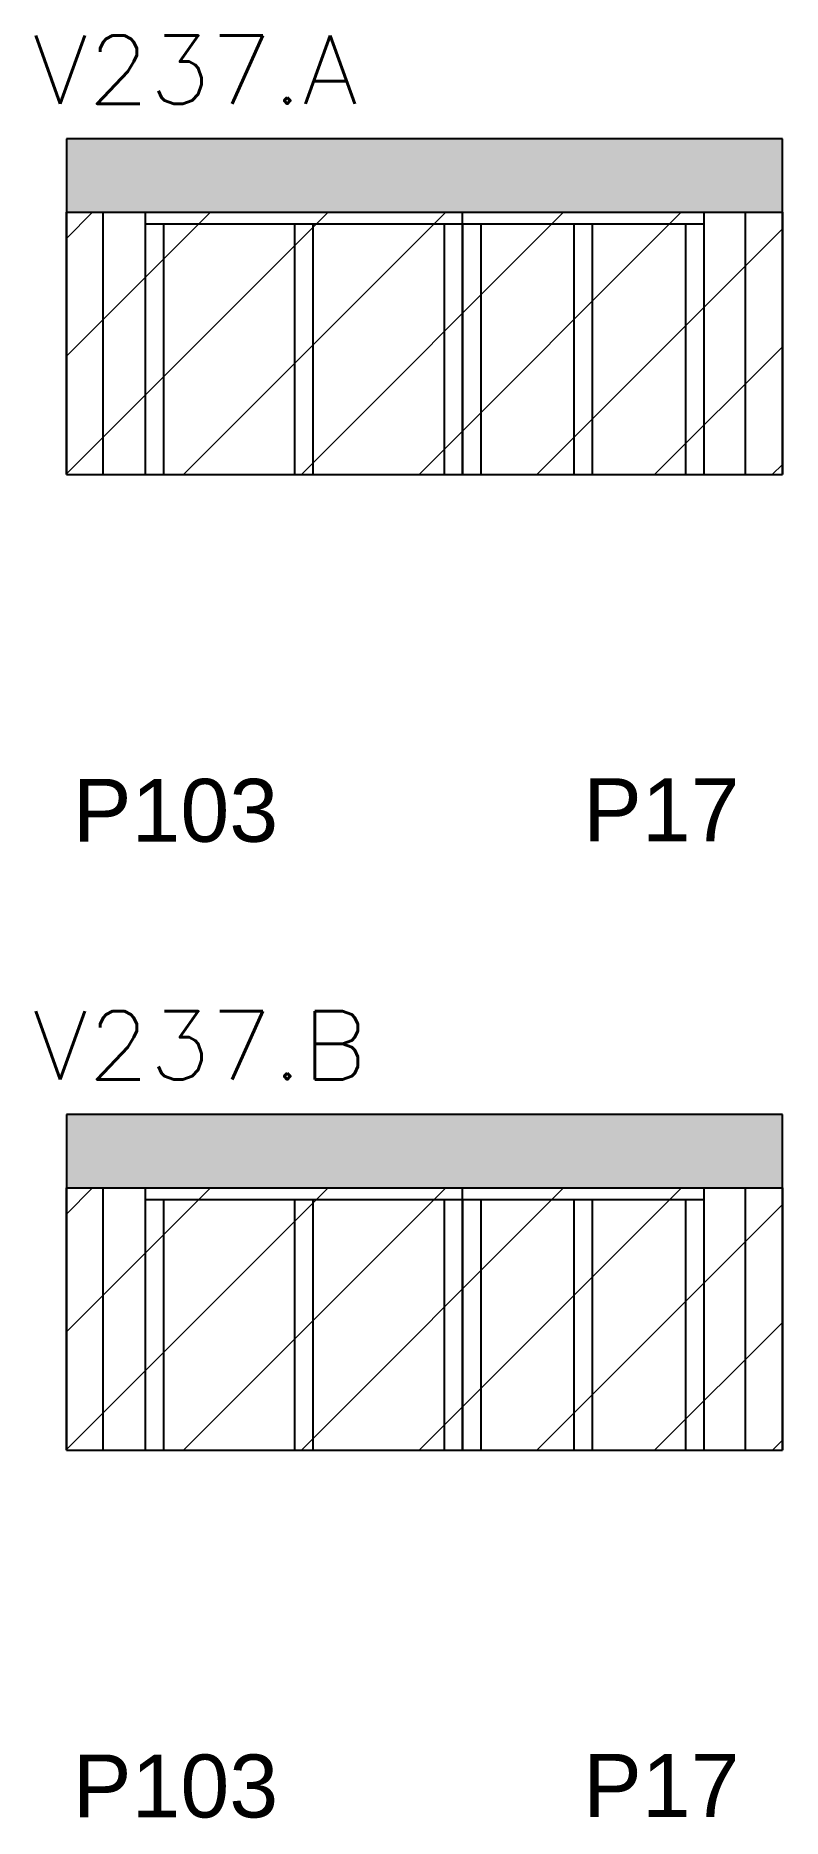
# Model space of a CAD drawing. Header units: millimetres. Extents: x 3317 to 3459, y 2881 to 3221.
import ezdxf

# ---------------------------------------------------------------- set-up
doc = ezdxf.new("R2010")
doc.units = ezdxf.units.MM
for name, color, linetype in [('5', 5, 'Continuous'), ('COTA', 241, 'Continuous'), ('Painéis', 200, 'Continuous'), ('SARR_2.2x7', 40, 'Continuous'), ('SARR_3.5x7', 81, 'Continuous')]:
    doc.layers.add(name, color=color, linetype=linetype)
doc.layers.add('REAPROVEITAMENTO', color=251, linetype='Continuous', lineweight=9)
doc.layers.add('Texto Seção', color=7, linetype='Continuous', lineweight=15)
doc.styles.add('REGUA-120', font='ROMANS.shx', dxfattribs={"height": 15})
doc.styles.get("Standard").update_dxf_attribs({"font": 'arial.ttf'})

msp = doc.modelspace()

# ---------------------------------------------------------------- hatches: boundary and pattern name
at = {"layer": 'COTA', "linetype": 'ByBlock'}
h = msp.add_hatch(dxfattribs=at)
h.set_pattern_fill('AR-CONC', color=256, scale=0.03)
h.set_pattern_definition([(50, (-5122.6415, -7769.289), (5.46554, -0.4781726), [0.5715, -6.2865]), (355, (-5122.6415, -7769.289), (-1.0573026, 5.7317054), [0.4572, -5.0292175]), (100.451445, (-5122.186, -7769.329), (4.4082374, 5.2535326), [0.4857003, -5.3427073]), (46.1842, (-5122.6415, -7767.765), (8.1323712, -1.26127), [0.85725, -9.42975]), (96.63556, (-5121.964, -7767.87), (7.122124, 7.4227837), [0.7285507, -8.014068]), (351.18415, (-5122.6415, -7767.765), (7.122124, 7.4227837), [0.685799, -7.543792]), (21, (-5121.8795, -7768.146), (4.5484317, -3.067956), [0.5715, -6.2865]), (326, (-5121.8795, -7768.146), (1.8540609, 5.525639), [0.4572, -5.0292]), (71.451445, (-5121.5005, -7768.4017), (6.4024926, 2.457683), [0.4857003, -5.3426981]), (37.5, (-5122.6415, -7769.289), (0.0926581, 2.53665117), [0, -4.96824, 0, -5.1054, 0, -5.04825]), (7.5, (-5122.6415, -7769.289), (2.0045899, 3.00541724), [0, -2.91084, 0, -4.85394, 0, -1.92405]), (327.5, (-5124.3408, -7769.289), (4.06771786, -0.17186232), [0, -1.905, 0, -5.9436, 0, -7.8867]), (317.5, (-5125.1028, -7769.289), (4.4438754, 0.7627947), [0, -2.4765, 0, -3.94716, 0, -5.6007])])
h.paths.add_polyline_path([(3459.27, 3200.98), (3322.77, 3200.98), (3322.77, 3186.98), (3459.27, 3186.98)])
h = msp.add_hatch(dxfattribs=at)
h.set_pattern_fill('AR-CONC', color=256, scale=0.03)
h.set_pattern_definition([(50, (-5122.6415, -7955.353), (5.46554, -0.4781726), [0.5715, -6.2865]), (355, (-5122.6415, -7955.353), (-1.0573026, 5.7317054), [0.4572, -5.0292175]), (100.451445, (-5122.186, -7955.393), (4.4082374, 5.2535326), [0.4857003, -5.3427073]), (46.1842, (-5122.6415, -7953.829), (8.1323712, -1.26127), [0.85725, -9.42975]), (96.63556, (-5121.964, -7953.934), (7.122124, 7.4227837), [0.7285507, -8.014068]), (351.18415, (-5122.6415, -7953.829), (7.122124, 7.4227837), [0.685799, -7.543792]), (21, (-5121.8795, -7954.21), (4.5484317, -3.067956), [0.5715, -6.2865]), (326, (-5121.8795, -7954.21), (1.8540609, 5.525639), [0.4572, -5.0292]), (71.451445, (-5121.5005, -7954.4656), (6.4024926, 2.457683), [0.4857003, -5.3426981]), (37.5, (-5122.6415, -7955.353), (0.0926581, 2.53665117), [0, -4.96824, 0, -5.1054, 0, -5.04825]), (7.5, (-5122.6415, -7955.353), (2.0045899, 3.00541724), [0, -2.91084, 0, -4.85394, 0, -1.92405]), (327.5, (-5124.3408, -7955.353), (4.06771786, -0.17186232), [0, -1.905, 0, -5.9436, 0, -7.8867]), (317.5, (-5125.1028, -7955.353), (4.4438754, 0.7627947), [0, -2.4765, 0, -3.94716, 0, -5.6007])])
h.paths.add_polyline_path([(3459.27, 3014.92), (3322.77, 3014.92), (3322.77, 3000.92), (3459.27, 3000.92)])
at = {"layer": 'REAPROVEITAMENTO'}
h = msp.add_hatch(dxfattribs=at)
h.set_pattern_fill('ANSI31', color=256, scale=5, style=0)
h.set_pattern_definition([(45, (-2110.181, -11949.63), (-11.22532, 11.22532), [])])
h.paths.add_polyline_path([(3322.77, 3136.98), (3459.27, 3136.98), (3459.27, 3186.98), (3322.77, 3186.98)])
h = msp.add_hatch(dxfattribs=at)
h.set_pattern_fill('ANSI31', color=256, scale=5, style=0)
h.set_pattern_definition([(45, (-2110.181, -12135.694), (-11.22532, 11.22532), [])])
h.paths.add_polyline_path([(3322.77, 2950.92), (3459.27, 2950.92), (3459.27, 3000.92), (3322.77, 3000.92)])

# ---------------------------------------------------------------- linework, layer by layer
at = {"layer": 'COTA', "linetype": 'ByBlock'}
for p, q in [((3459.27, 3200.98), (3322.77, 3200.98)), ((3322.77, 3200.98), (3322.77, 3186.98)), ((3459.27, 3186.98), (3459.27, 3200.98)), ((3459.27, 3014.92), (3322.77, 3014.92)), ((3322.77, 3014.92), (3322.77, 3000.92)), ((3459.27, 3000.92), (3459.27, 3014.92))]:
    msp.add_line(p, q, dxfattribs=at)
at = {"layer": 'Painéis', "linetype": 'ByBlock'}
for p, q in [((3322.77, 3186.98), (3459.27, 3186.98)), ((3322.77, 3136.98), (3322.77, 3186.98)), ((3398.27, 3136.98), (3398.27, 3186.98)), ((3459.27, 3136.98), (3459.27, 3186.98)), ((3322.77, 3136.98), (3459.27, 3136.98)), ((3322.77, 3000.92), (3459.27, 3000.92)), ((3322.77, 2950.92), (3322.77, 3000.92)), ((3398.27, 2950.92), (3398.27, 3000.92)), ((3459.27, 2950.92), (3459.27, 3000.92)), ((3322.77, 2950.92), (3459.27, 2950.92))]:
    msp.add_line(p, q, dxfattribs=at)
at = {"layer": 'SARR_2.2x7', "linetype": 'Continuous'}
for p, q in [((3329.77, 3136.98), (3329.77, 3186.98)), ((3452.27, 3136.98), (3452.27, 3186.98)), ((3337.77, 3184.78), (3398.27, 3184.78)), ((3398.27, 3184.78), (3444.27, 3184.78)), ((3329.77, 2950.92), (3329.77, 3000.92)), ((3337.77, 2998.72), (3398.27, 2998.72)), ((3398.27, 2998.72), (3444.27, 2998.72)), ((3452.27, 2950.92), (3452.27, 3000.92))]:
    msp.add_line(p, q, dxfattribs=at)
at = {"layer": 'SARR_3.5x7'}
for p, q in [((3322.77, 3186.98), (3322.77, 3136.98)), ((3337.77, 3186.98), (3337.77, 3136.98)), ((3444.27, 3186.98), (3444.27, 3136.98)), ((3459.27, 3186.98), (3459.27, 3136.98)), ((3341.27, 3184.78), (3341.27, 3136.98)), ((3366.27, 3184.78), (3366.27, 3136.98)), ((3369.77, 3184.78), (3369.77, 3136.98)), ((3394.77, 3184.78), (3394.77, 3136.98)), ((3398.27, 3184.78), (3398.27, 3136.98)), ((3401.77, 3184.78), (3401.77, 3136.98)), ((3419.52, 3184.78), (3419.52, 3136.98)), ((3423.02, 3184.78), (3423.02, 3136.98)), ((3440.77, 3184.78), (3440.77, 3136.98)), ((3322.77, 3136.98), (3326.27, 3136.98)), ((3394.77, 3136.98), (3398.27, 3136.98)), ((3398.27, 3136.98), (3401.77, 3136.98)), ((3455.77, 3136.98), (3459.27, 3136.98)), ((3322.77, 3000.92), (3322.77, 2950.92)), ((3337.77, 3000.92), (3337.77, 2950.92)), ((3341.27, 2998.72), (3341.27, 2950.92)), ((3366.27, 2998.72), (3366.27, 2950.92)), ((3369.77, 2998.72), (3369.77, 2950.92)), ((3394.77, 2998.72), (3394.77, 2950.92)), ((3398.27, 2998.72), (3398.27, 2950.92)), ((3401.77, 2998.72), (3401.77, 2950.92)), ((3419.52, 2998.72), (3419.52, 2950.92)), ((3423.02, 2998.72), (3423.02, 2950.92)), ((3440.77, 2998.72), (3440.77, 2950.92)), ((3444.27, 3000.92), (3444.27, 2950.92)), ((3459.27, 3000.92), (3459.27, 2950.92)), ((3322.77, 2950.92), (3326.27, 2950.92)), ((3394.77, 2950.92), (3398.27, 2950.92)), ((3398.27, 2950.92), (3401.77, 2950.92)), ((3455.77, 2950.92), (3459.27, 2950.92))]:
    msp.add_line(p, q, dxfattribs=at)

# ---------------------------------------------------------------- texts
at = {"layer": '5', "linetype": 'Continuous'}
for s, rotation, p in [('P103', 360, (3323.99, 3066.93)), ('P17', 0, (3421.29, 3067.04)), ('P103', 360, (3323.99, 2880.87)), ('P17', 0, (3421.29, 2880.98))]:
    msp.add_text(s, height=12, rotation=rotation, dxfattribs=at).set_placement(p)
at = {"layer": 'Texto Seção', "style": 'REGUA-120', "width": 1.05}
for s, p in [('V237.A', (3316.31, 3207.66)), ('V237.B', (3316.31, 3021.6))]:
    msp.add_text(s, height=13, dxfattribs=at).set_placement(p)

doc.saveas('drawing.dxf')
